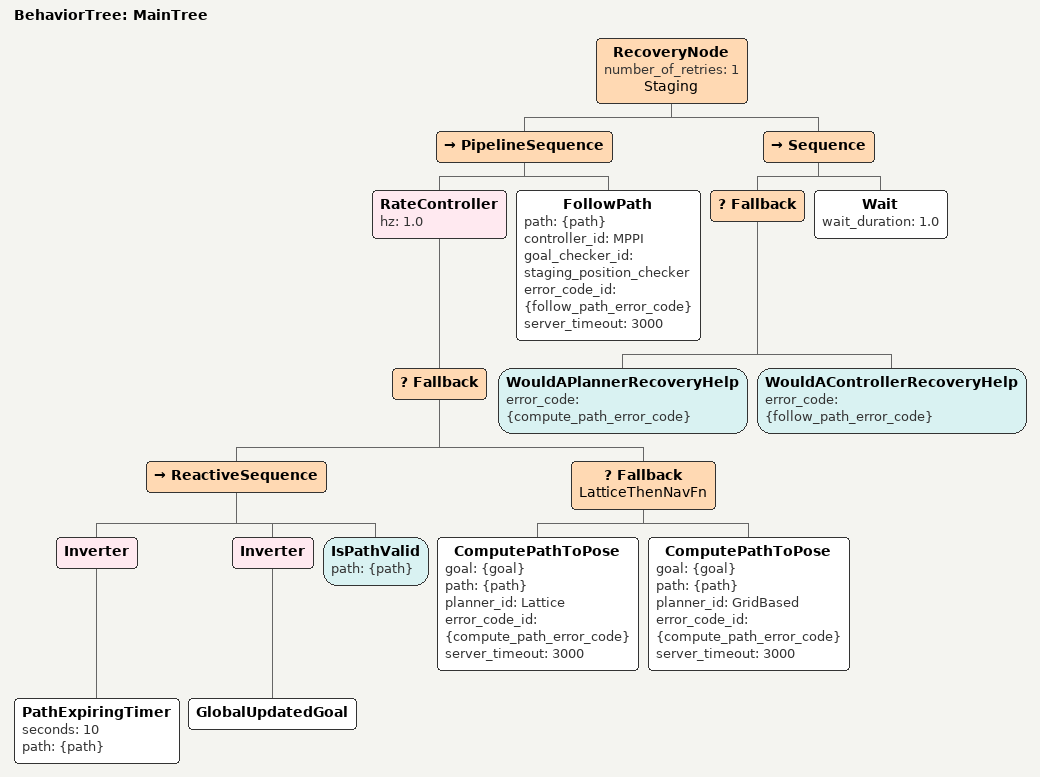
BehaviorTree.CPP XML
<root BTCPP_format="4" main_tree_to_execute="MainTree">
  <BehaviorTree ID="MainTree">
    <RecoveryNode number_of_retries="1" name="Staging">
      <PipelineSequence>
        <RateController hz="1.0">
          <Fallback>
            <ReactiveSequence>
              <Inverter>
                <PathExpiringTimer seconds="10" path="{path}"/>
              </Inverter>
              <Inverter>
                <GlobalUpdatedGoal/>
              </Inverter>
              <IsPathValid path="{path}"/>
            </ReactiveSequence>
            <Fallback name="LatticeThenNavFn">
              <ComputePathToPose goal="{goal}" path="{path}" planner_id="Lattice" error_code_id="{compute_path_error_code}" server_timeout="3000"/>
              <ComputePathToPose goal="{goal}" path="{path}" planner_id="GridBased" error_code_id="{compute_path_error_code}" server_timeout="3000"/>
            </Fallback>
          </Fallback>
        </RateController>
        <FollowPath path="{path}" controller_id="MPPI" goal_checker_id="staging_position_checker" error_code_id="{follow_path_error_code}" server_timeout="3000"/>
      </PipelineSequence>
      <Sequence>
        <Fallback>
          <WouldAPlannerRecoveryHelp error_code="{compute_path_error_code}"/>
          <WouldAControllerRecoveryHelp error_code="{follow_path_error_code}"/>
        </Fallback>
        <Wait wait_duration="1.0"/>
      </Sequence>
    </RecoveryNode>
  </BehaviorTree>
</root>
